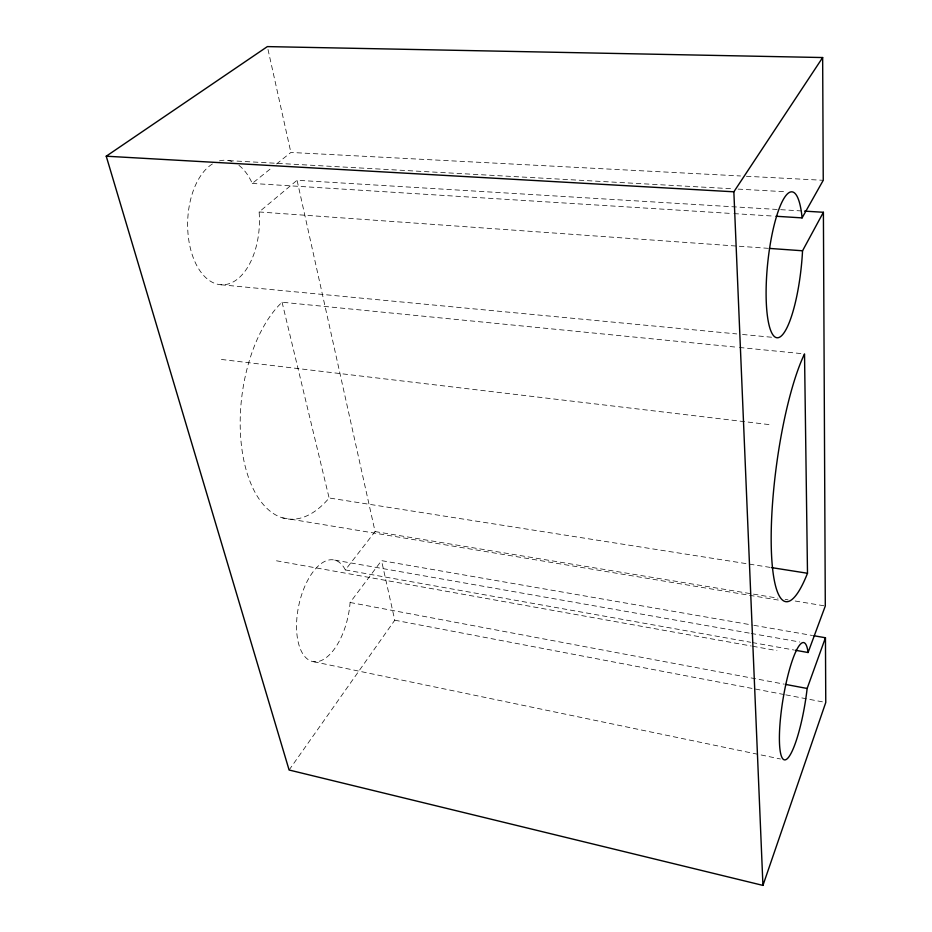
<?xml version="1.0" encoding="UTF-8"?>
<svg xmlns="http://www.w3.org/2000/svg" width="932" height="932" viewBox="0 0 932 932"><rect width="100%" height="100%" fill="white"/><g stroke="black" fill="none" stroke-linecap="round" stroke-linejoin="round"><path stroke-width="0.7" stroke-dasharray="4.66 3.5" d="M289.106 770.007L394.772 620.199L381.538 560.633L752.427 625.069M801.648 210.947L297.063 180.272L375.083 531.578L345.353 569.93A51.901 25.246 -78.1 0 0 302.55 592.076A51.901 25.246 -78.1 0 0 312.698 661.545A51.901 25.246 -78.1 0 0 350.106 602.491L381.538 560.633M212.403 163.962A62.316 35.882 -88.4 0 0 188.8 240.27A62.316 35.882 -88.4 0 0 230.554 283.177A62.316 35.882 -88.4 0 0 259.119 211.96L297.063 180.272M238.93 165.36A62.316 35.882 -88.4 0 1 252.246 183.441L272.109 167.504M276.524 163.962L290.877 152.452L740.567 175.973M746.369 176.276L823.247 180.295M228.864 160.63L732.307 188.777M738.109 189.103L785.979 191.782M252.246 183.441L732.459 213.533M733.903 213.614L774.527 216.166M259.119 211.96L767.77 248.296M220.966 284.761L736.746 333.924M742.536 334.472L772.966 337.372M770.147 567.39L329.124 497.979A116.22 60.848 -82.9 0 1 244.836 464.858A116.22 60.848 -82.9 0 1 282.07 302.224L737.958 347.321M739.402 347.473L803.081 353.764M221.42 359.461L770.251 424.724M375.083 531.578L777.987 598.181M785.152 599.358L788.018 599.835M795.194 601.024L825.298 605.998M282.641 517.877L781.098 600.523M753.86 625.314L812.564 635.519M334.751 560.12L749.759 633.189M751.192 633.445L799.854 642.008M345.353 569.93L750.773 642.288M752.206 642.544L793.749 649.965M276.501 560.796L751.227 645.993M752.66 646.249L776.962 650.618M350.106 602.491L784.301 684.17M394.772 620.199L784.383 694.585M785.804 694.853L825.764 702.483M313.781 661.732L780.48 758.998M282.07 302.224L329.124 497.979M267.997 49.419L290.877 152.452M219.404 160.898A62.316 35.882 -88.4 0 1 232.814 161.83"/><path stroke-width="1.4" d="M804.549 211.133L823.399 212.275L802.545 250.778A73.337 16.881 -84.1 0 1 774.772 336.836A73.337 16.881 -84.1 0 1 773.28 228.748A73.337 16.881 -84.1 0 1 802.091 217.89L823.247 180.295L822.653 57.539L267.379 46.6L106.236 156.203L289.106 770.007L762.947 885.4L825.764 702.483L825.449 637.756L813.997 635.764M823.399 212.275L825.298 605.998L808.079 652.517A59.403 11.219 -80.7 0 0 786.177 682.795A59.403 11.219 -80.7 0 0 784.196 759.813A59.403 11.219 -80.7 0 0 807.147 688.468L825.449 637.756M762.947 885.4L733.857 191.806L822.653 57.539M106.236 156.203L733.857 191.806M775.983 216.259L802.091 217.89M769.215 248.401L802.545 250.778M771.579 567.611L807.496 573.262L804.526 353.915A134.208 27.541 -82.3 0 0 771.207 543.601A134.208 27.541 -82.3 0 0 807.496 573.262M795.182 650.221L808.079 652.517M785.723 684.438L807.147 688.468"/></g></svg>
